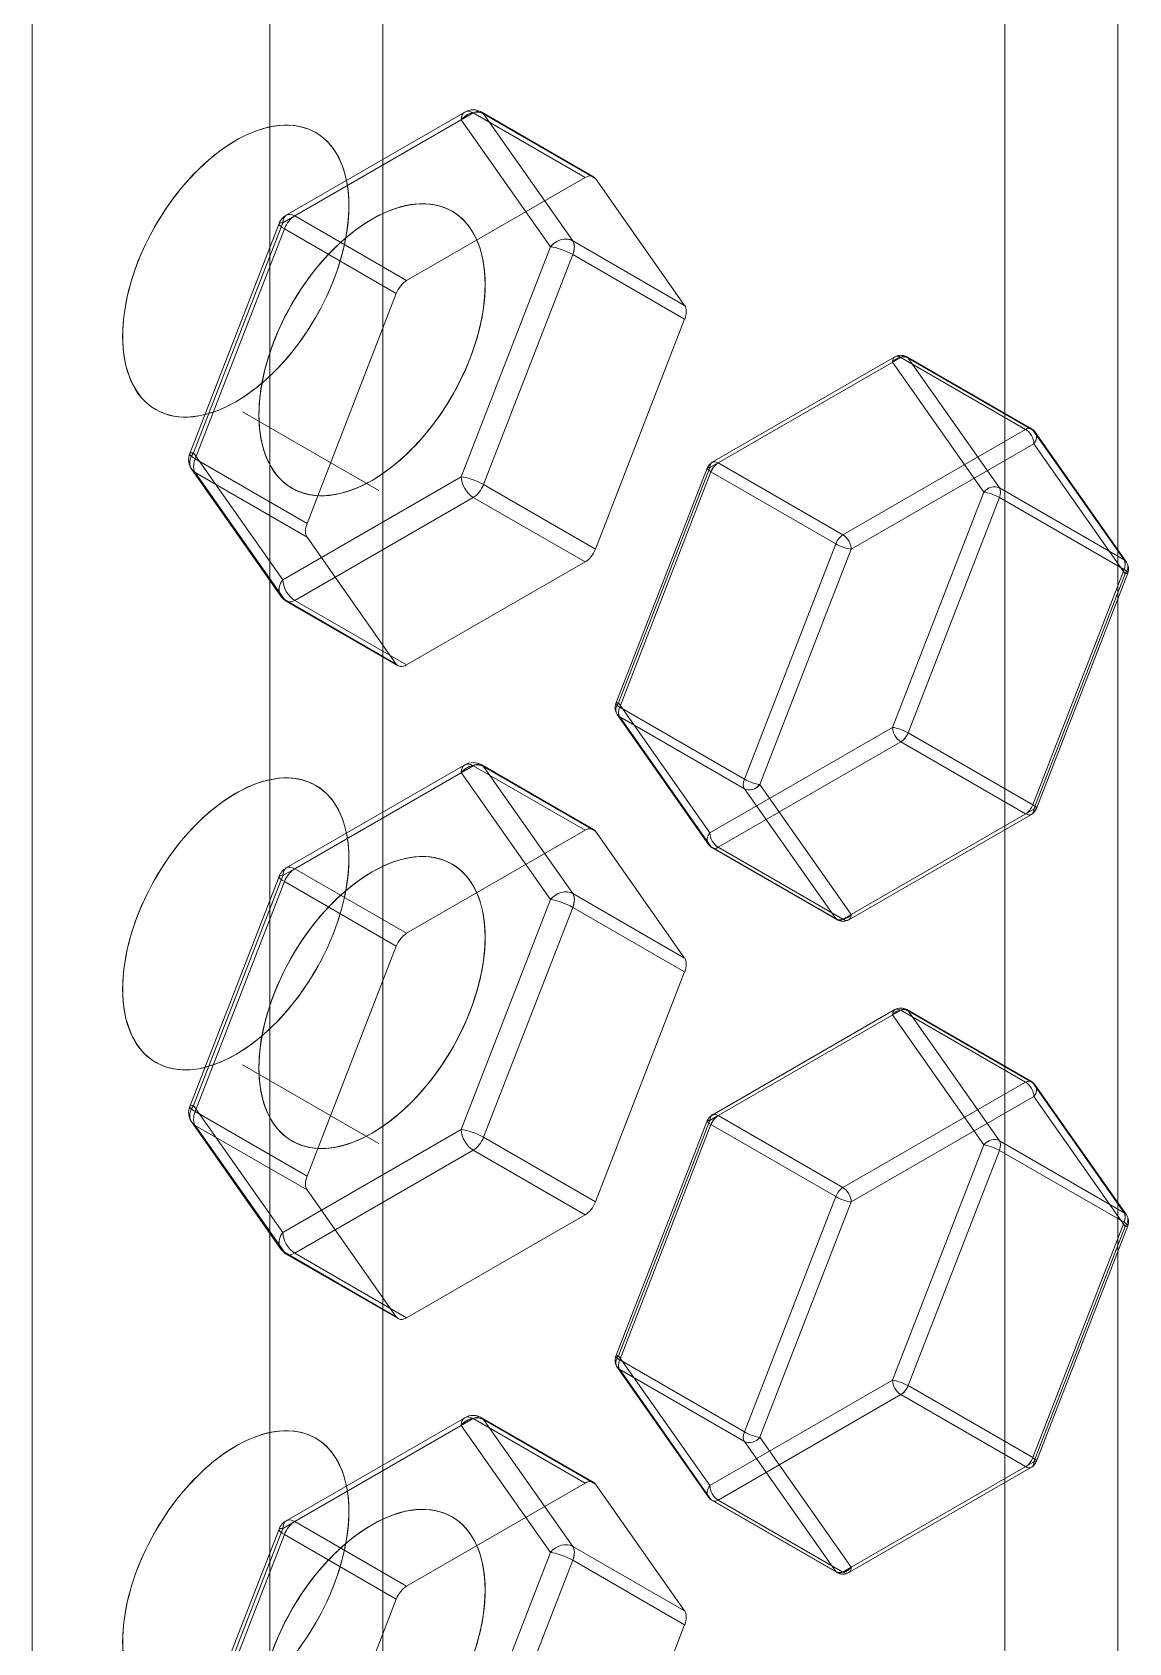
# Model space of a CAD drawing. Header units: inches. Extents: x 21 to 223, y -28 to 151.
# Drawn here: x 63.322 to 66.021, y 114.791 to 118.756 of the extents above; entities that cross this region are included whole.
import ezdxf

# ---------------------------------------------------------------- set-up
doc = ezdxf.new("R2010")
doc.units = ezdxf.units.IN
doc.header["$MEASUREMENT"] = 0

# ---------------------------------------------------------------- blocks, each defined once
blk = doc.blocks.new('A$C5CD4431F')
at = {"color": 0, "linetype": 'Continuous', "lineweight": 0, "extrusion": (1.38778e-16, 0.816497, 0.57735)}
for p, q in [((0.4733, 32.033), (0.4733, 3.745)), ((0.4733, 3.745), (0.4733, 32.033)), ((3.1458, 30.49), (3.1458, -1.6555)), ((3.1458, -1.6555), (3.1458, 30.49)), ((2.8674, 30.3293), (2.8674, -1.8162)), ((2.8674, -1.8162), (2.8674, 30.3293)), ((1.0579, 17.9694), (1.0579, 10.2544)), ((1.0579, 17.9694), (1.0579, 10.2544)), ((1.3363, 10.0969), (1.3363, 17.8086)), ((1.3363, 10.0969), (1.3363, 17.8086)), ((1.0988, 17.0946), (1.5381, 17.3483)), ((1.1196, 17.0926), (1.5589, 17.3462)), ((1.1196, 17.0926), (1.5589, 17.3462)), ((1.5295, 17.3292), (1.7491, 17.0167)), ((1.7491, 17.0167), (1.5295, 17.3292)), ((1.5589, 17.3462), (1.8343, 17.1872)), ((1.5589, 17.3462), (1.8343, 17.1872)), ((1.8551, 17.1892), (1.5797, 17.3483)), ((1.8598, 17.1849), (1.5843, 17.3439)), ((1.5843, 17.3439), (1.804, 17.0314)), ((1.5843, 17.3439), (1.804, 17.0314)), ((1.8598, 17.1849), (1.5843, 17.3439)), ((1.395, 16.9335), (1.8343, 17.1872)), ((1.8343, 17.1872), (1.395, 16.9335)), ((1.8598, 17.1849), (2.0794, 16.8724)), ((2.0794, 16.8724), (1.8598, 17.1849)), ((1.0902, 17.0756), (1.1196, 17.0926)), ((1.1196, 17.0926), (1.0902, 17.0756)), ((1.395, 16.9335), (1.1196, 17.0926)), ((1.395, 16.9335), (1.1196, 17.0926)), ((0.8611, 16.5075), (1.0808, 17.0737)), ((0.8705, 16.5095), (1.0902, 17.0756)), ((1.0902, 17.0756), (0.8705, 16.5095)), ((0.8744, 16.4948), (1.0941, 17.0609)), ((0.8744, 16.4948), (1.0941, 17.0609)), ((1.0941, 17.0609), (1.3695, 16.9019)), ((1.0941, 17.0609), (1.3695, 16.9019)), ((1.7491, 17.0167), (1.5295, 16.4506)), ((1.5295, 16.4506), (1.7491, 17.0167)), ((1.804, 17.0314), (2.0794, 16.8724)), ((1.804, 17.0314), (2.0794, 16.8724)), ((1.804, 16.9975), (1.5843, 16.4313)), ((1.804, 16.9975), (1.5843, 16.4313)), ((2.0794, 16.8385), (1.804, 16.9975)), ((2.0794, 16.8385), (1.804, 16.9975)), ((1.1499, 16.3357), (1.3695, 16.9019)), ((1.3695, 16.9019), (1.1499, 16.3357)), ((2.0794, 16.8385), (1.8598, 16.2723)), ((1.8598, 16.2723), (2.0794, 16.8385)), ((2.5971, 16.7458), (2.1475, 16.4862)), ((2.6116, 16.7444), (2.162, 16.4848)), ((2.162, 16.4848), (2.6116, 16.7444)), ((2.9186, 16.5671), (2.6116, 16.7444)), ((2.6116, 16.7444), (2.9186, 16.5671)), ((2.9331, 16.5685), (2.6261, 16.7458)), ((2.6293, 16.7428), (2.9364, 16.5655)), ((2.8541, 16.423), (2.6293, 16.7428)), ((2.9364, 16.5655), (2.6293, 16.7428)), ((2.6293, 16.7428), (2.8541, 16.423)), ((2.8159, 16.4127), (2.5911, 16.7326)), ((2.8159, 16.4127), (2.5911, 16.7326)), ((0.991, 16.61), (1.3264, 16.4163)), ((1.3264, 16.4163), (0.991, 16.61)), ((2.469, 16.3075), (2.9186, 16.5671)), ((2.9186, 16.5671), (2.469, 16.3075)), ((2.9364, 16.5655), (3.1612, 16.2457)), ((3.1612, 16.2457), (2.9364, 16.5655)), ((3.1671, 16.2403), (2.9423, 16.5601)), ((1.0902, 16.197), (0.8705, 16.5095)), ((0.8705, 16.5095), (1.0902, 16.197)), ((2.4895, 16.2721), (2.9391, 16.5316)), ((2.9391, 16.5316), (2.4895, 16.2721)), ((2.9391, 16.5316), (3.1639, 16.2118)), ((3.1639, 16.2118), (2.9391, 16.5316)), ((1.0855, 16.1561), (0.8659, 16.4686)), ((1.1499, 16.3357), (0.8744, 16.4948)), ((1.1499, 16.3357), (0.8744, 16.4948)), ((0.8744, 16.4608), (1.1499, 16.3018)), ((1.0941, 16.1483), (0.8744, 16.4608)), ((0.8744, 16.4608), (1.1499, 16.3018)), ((1.0941, 16.1483), (0.8744, 16.4608)), ((2.135, 16.4716), (1.9102, 15.8922)), ((2.1415, 16.473), (1.9167, 15.8935)), ((2.1415, 16.473), (1.9167, 15.8935)), ((2.1442, 16.4627), (1.9194, 15.8833)), ((1.9194, 15.8833), (2.1442, 16.4627)), ((2.162, 16.4848), (2.1415, 16.473)), ((2.162, 16.4848), (2.1415, 16.473)), ((2.4513, 16.2855), (2.1442, 16.4627)), ((2.1442, 16.4627), (2.4513, 16.2855)), ((2.162, 16.4848), (2.469, 16.3075)), ((2.469, 16.3075), (2.162, 16.4848)), ((1.5295, 16.4506), (1.0902, 16.197)), ((1.0902, 16.197), (1.5295, 16.4506)), ((1.5843, 16.4313), (1.8598, 16.2723)), ((1.5843, 16.4313), (1.8598, 16.2723)), ((3.1612, 16.2457), (2.8541, 16.423)), ((2.8541, 16.423), (3.1612, 16.2457)), ((1.5589, 16.3997), (1.1196, 16.146)), ((1.5589, 16.3997), (1.1196, 16.146)), ((1.8343, 16.2407), (1.5589, 16.3997)), ((1.8343, 16.2407), (1.5589, 16.3997)), ((2.5911, 15.8333), (2.8159, 16.4127)), ((2.5911, 15.8333), (2.8159, 16.4127)), ((2.6293, 15.8199), (2.8541, 16.3993)), ((2.8541, 16.3993), (2.6293, 15.8199)), ((2.8541, 16.3993), (3.1612, 16.222)), ((3.1612, 16.222), (2.8541, 16.3993)), ((1.3695, 15.9893), (1.1499, 16.3018)), ((1.1499, 16.3018), (1.3695, 15.9893)), ((2.2265, 15.706), (2.4513, 16.2855)), ((2.4513, 16.2855), (2.2265, 15.706)), ((2.2647, 15.6926), (2.4895, 16.2721)), ((2.4895, 16.2721), (2.2647, 15.6926)), ((1.8343, 16.2407), (1.395, 15.987)), ((1.395, 15.987), (1.8343, 16.2407)), ((3.1612, 16.222), (2.9364, 15.6426)), ((2.9364, 15.6426), (3.1612, 16.222)), ((3.1639, 16.2118), (2.9391, 15.6324)), ((2.9391, 15.6324), (3.1639, 16.2118)), ((2.9456, 15.6337), (3.1704, 16.2132)), ((1.3695, 15.9893), (1.0941, 16.1483)), ((1.3695, 15.9893), (1.0941, 16.1483)), ((1.3742, 15.985), (1.0988, 16.144)), ((1.1196, 16.146), (1.395, 15.987)), ((1.1196, 16.146), (1.395, 15.987)), ((1.9135, 15.8651), (2.1383, 15.5452)), ((1.9167, 15.8935), (2.1415, 15.5737)), ((1.9167, 15.8935), (2.1415, 15.5737)), ((1.9194, 15.8833), (2.2265, 15.706)), ((2.2265, 15.706), (1.9194, 15.8833)), ((1.9194, 15.8597), (2.1442, 15.5398)), ((2.2265, 15.6824), (1.9194, 15.8597)), ((1.9194, 15.8597), (2.2265, 15.6824)), ((2.1442, 15.5398), (1.9194, 15.8597)), ((2.1415, 15.5737), (2.5911, 15.8333)), ((2.1415, 15.5737), (2.5911, 15.8333)), ((2.162, 15.5383), (2.6116, 15.7978)), ((2.6116, 15.7978), (2.162, 15.5383)), ((2.6116, 15.7978), (2.9186, 15.6206)), ((2.9186, 15.6206), (2.6116, 15.7978)), ((2.9364, 15.6426), (2.6293, 15.8199)), ((2.6293, 15.8199), (2.9364, 15.6426)), ((1.0988, 15.4873), (1.5381, 15.741)), ((1.1196, 15.4853), (1.5589, 15.7389)), ((1.1196, 15.4853), (1.5589, 15.7389)), ((1.5295, 15.722), (1.7491, 15.4095)), ((1.7491, 15.4095), (1.5295, 15.722)), ((1.5589, 15.7389), (1.8343, 15.5799)), ((1.5589, 15.7389), (1.8343, 15.5799)), ((1.8551, 15.582), (1.5797, 15.741)), ((1.8598, 15.5776), (1.5843, 15.7367)), ((1.8598, 15.5776), (1.5843, 15.7367)), ((1.5843, 15.7367), (1.804, 15.4242)), ((1.5843, 15.7367), (1.804, 15.4242)), ((2.4513, 15.3626), (2.2265, 15.6824)), ((2.2265, 15.6824), (2.4513, 15.3626)), ((2.4895, 15.3728), (2.2647, 15.6926)), ((2.2647, 15.6926), (2.4895, 15.3728)), ((2.9391, 15.6324), (2.4895, 15.3728)), ((2.4895, 15.3728), (2.9391, 15.6324)), ((2.4835, 15.3596), (2.9331, 15.6191)), ((1.395, 15.3263), (1.8343, 15.5799)), ((1.8343, 15.5799), (1.395, 15.3263)), ((1.8598, 15.5776), (2.0794, 15.2651)), ((2.0794, 15.2651), (1.8598, 15.5776)), ((2.1442, 15.5398), (2.4513, 15.3626)), ((2.4513, 15.3626), (2.1442, 15.5398)), ((2.4545, 15.3596), (2.1475, 15.5368)), ((2.469, 15.361), (2.162, 15.5383)), ((2.162, 15.5383), (2.469, 15.361)), ((0.8611, 14.9002), (1.0808, 15.4664)), ((0.8705, 14.9022), (1.0902, 15.4683)), ((1.0902, 15.4683), (0.8705, 14.9022)), ((1.0902, 15.4683), (1.1196, 15.4853)), ((1.1196, 15.4853), (1.0902, 15.4683)), ((1.395, 15.3263), (1.1196, 15.4853)), ((1.395, 15.3263), (1.1196, 15.4853)), ((0.8744, 14.8875), (1.0941, 15.4536)), ((0.8744, 14.8875), (1.0941, 15.4536)), ((1.0941, 15.4536), (1.3695, 15.2946)), ((1.0941, 15.4536), (1.3695, 15.2946)), ((1.7491, 15.4095), (1.5295, 14.8433)), ((1.5295, 14.8433), (1.7491, 15.4095)), ((1.804, 15.3902), (1.5843, 14.8241)), ((1.804, 15.3902), (1.5843, 14.8241)), ((1.804, 15.4242), (2.0794, 15.2651)), ((1.804, 15.4242), (2.0794, 15.2651)), ((2.0794, 15.2312), (1.804, 15.3902)), ((2.0794, 15.2312), (1.804, 15.3902)), ((2.4895, 15.3728), (2.469, 15.361)), ((2.469, 15.361), (2.4895, 15.3728)), ((1.1499, 14.7285), (1.3695, 15.2946)), ((1.3695, 15.2946), (1.1499, 14.7285)), ((2.0794, 15.2312), (1.8598, 14.665)), ((1.8598, 14.665), (2.0794, 15.2312)), ((2.5971, 15.1385), (2.1475, 14.8789)), ((2.6116, 15.1371), (2.162, 14.8775)), ((2.162, 14.8775), (2.6116, 15.1371)), ((2.8159, 14.8054), (2.5911, 15.1253)), ((2.8159, 14.8054), (2.5911, 15.1253)), ((2.9186, 14.9598), (2.6116, 15.1371)), ((2.6116, 15.1371), (2.9186, 14.9598)), ((2.9331, 14.9613), (2.6261, 15.1385)), ((2.6293, 15.1355), (2.9364, 14.9582)), ((2.8541, 14.8157), (2.6293, 15.1355)), ((2.9364, 14.9582), (2.6293, 15.1355)), ((2.6293, 15.1355), (2.8541, 14.8157)), ((0.991, 15.0027), (1.3264, 14.8091)), ((1.3264, 14.8091), (0.991, 15.0027)), ((2.469, 14.7002), (2.9186, 14.9598)), ((2.9186, 14.9598), (2.469, 14.7002)), ((2.9364, 14.9582), (3.1612, 14.6384)), ((3.1612, 14.6384), (2.9364, 14.9582)), ((3.1671, 14.633), (2.9423, 14.9528)), ((2.4895, 14.6648), (2.9391, 14.9244)), ((2.9391, 14.9244), (2.4895, 14.6648)), ((2.9391, 14.9244), (3.1639, 14.6045)), ((3.1639, 14.6045), (2.9391, 14.9244)), ((1.0902, 14.5897), (0.8705, 14.9022)), ((0.8705, 14.9022), (1.0902, 14.5897)), ((1.1499, 14.7285), (0.8744, 14.8875)), ((1.1499, 14.7285), (0.8744, 14.8875)), ((2.162, 14.8775), (2.1415, 14.8657)), ((2.162, 14.8775), (2.1415, 14.8657)), ((2.162, 14.8775), (2.469, 14.7002)), ((2.469, 14.7002), (2.162, 14.8775)), ((1.0855, 14.5488), (0.8659, 14.8613)), ((0.8744, 14.8535), (1.1499, 14.6945)), ((0.8744, 14.8535), (1.1499, 14.6945)), ((1.0941, 14.541), (0.8744, 14.8535)), ((1.0941, 14.541), (0.8744, 14.8535)), ((1.5295, 14.8433), (1.0902, 14.5897)), ((1.0902, 14.5897), (1.5295, 14.8433)), ((2.135, 14.8643), (1.9102, 14.2849)), ((2.1415, 14.8657), (1.9167, 14.2863)), ((2.1415, 14.8657), (1.9167, 14.2863)), ((2.1442, 14.8554), (1.9194, 14.276)), ((1.9194, 14.276), (2.1442, 14.8554)), ((2.4513, 14.6782), (2.1442, 14.8554)), ((2.1442, 14.8554), (2.4513, 14.6782)), ((1.5589, 14.7924), (1.1196, 14.5388)), ((1.5589, 14.7924), (1.1196, 14.5388)), ((1.8343, 14.6334), (1.5589, 14.7924)), ((1.8343, 14.6334), (1.5589, 14.7924)), ((1.5843, 14.8241), (1.8598, 14.665)), ((1.5843, 14.8241), (1.8598, 14.665)), ((2.5911, 14.226), (2.8159, 14.8054)), ((2.5911, 14.226), (2.8159, 14.8054)), ((2.6293, 14.2126), (2.8541, 14.792)), ((2.8541, 14.792), (2.6293, 14.2126)), ((3.1612, 14.6384), (2.8541, 14.8157)), ((2.8541, 14.8157), (3.1612, 14.6384)), ((2.8541, 14.792), (3.1612, 14.6148)), ((3.1612, 14.6148), (2.8541, 14.792)), ((1.3695, 14.382), (1.1499, 14.6945)), ((1.1499, 14.6945), (1.3695, 14.382)), ((2.2265, 14.0988), (2.4513, 14.6782)), ((2.4513, 14.6782), (2.2265, 14.0988)), ((1.8343, 14.6334), (1.395, 14.3797)), ((1.395, 14.3797), (1.8343, 14.6334)), ((2.2647, 14.0854), (2.4895, 14.6648)), ((2.4895, 14.6648), (2.2647, 14.0854)), ((3.1612, 14.6148), (2.9364, 14.0354)), ((2.9364, 14.0354), (3.1612, 14.6148)), ((3.1639, 14.6045), (2.9391, 14.0251)), ((2.9391, 14.0251), (3.1639, 14.6045)), ((2.9456, 14.0265), (3.1704, 14.6059)), ((1.3695, 14.382), (1.0941, 14.541)), ((1.3695, 14.382), (1.0941, 14.541)), ((1.3742, 14.3777), (1.0988, 14.5367)), ((1.1196, 14.5388), (1.395, 14.3797)), ((1.1196, 14.5388), (1.395, 14.3797)), ((1.9167, 14.2863), (2.1415, 13.9664)), ((1.9167, 14.2863), (2.1415, 13.9664)), ((1.9194, 14.276), (2.2265, 14.0988)), ((2.2265, 14.0988), (1.9194, 14.276)), ((1.9135, 14.2578), (2.1383, 13.938)), ((1.9194, 14.2524), (2.1442, 13.9326)), ((2.2265, 14.0751), (1.9194, 14.2524)), ((1.9194, 14.2524), (2.2265, 14.0751)), ((2.1442, 13.9326), (1.9194, 14.2524)), ((2.1415, 13.9664), (2.5911, 14.226)), ((2.1415, 13.9664), (2.5911, 14.226)), ((2.9364, 14.0354), (2.6293, 14.2126)), ((2.6293, 14.2126), (2.9364, 14.0354)), ((2.162, 13.931), (2.6116, 14.1906)), ((2.6116, 14.1906), (2.162, 13.931)), ((2.6116, 14.1906), (2.9186, 14.0133)), ((2.9186, 14.0133), (2.6116, 14.1906)), ((1.0988, 13.8801), (1.5381, 14.1337)), ((1.1196, 13.878), (1.5589, 14.1316)), ((1.1196, 13.878), (1.5589, 14.1316)), ((1.5589, 14.1316), (1.8343, 13.9726)), ((1.5589, 14.1316), (1.8343, 13.9726)), ((1.8551, 13.9747), (1.5797, 14.1337)), ((1.8598, 13.9703), (1.5843, 14.1294)), ((1.8598, 13.9703), (1.5843, 14.1294)), ((1.5843, 14.1294), (1.804, 13.8169)), ((1.5843, 14.1294), (1.804, 13.8169)), ((1.5295, 14.1147), (1.7491, 13.8022)), ((1.7491, 13.8022), (1.5295, 14.1147)), ((2.4895, 13.7655), (2.2647, 14.0854)), ((2.2647, 14.0854), (2.4895, 13.7655)), ((2.4513, 13.7553), (2.2265, 14.0751)), ((2.2265, 14.0751), (2.4513, 13.7553)), ((2.4835, 13.7523), (2.9331, 14.0119)), ((2.9391, 14.0251), (2.4895, 13.7655)), ((2.4895, 13.7655), (2.9391, 14.0251)), ((1.395, 13.719), (1.8343, 13.9726)), ((1.8343, 13.9726), (1.395, 13.719)), ((1.8598, 13.9703), (2.0794, 13.6579)), ((2.0794, 13.6579), (1.8598, 13.9703)), ((2.1442, 13.9326), (2.4513, 13.7553)), ((2.4513, 13.7553), (2.1442, 13.9326)), ((2.4545, 13.7523), (2.1475, 13.9295)), ((2.469, 13.7537), (2.162, 13.931)), ((2.162, 13.931), (2.469, 13.7537)), ((0.8611, 13.293), (1.0808, 13.8591)), ((0.8705, 13.2949), (1.0902, 13.861)), ((1.0902, 13.861), (0.8705, 13.2949)), ((0.8744, 13.2802), (1.0941, 13.8463)), ((0.8744, 13.2802), (1.0941, 13.8463)), ((1.0902, 13.861), (1.1196, 13.878)), ((1.1196, 13.878), (1.0902, 13.861)), ((1.0941, 13.8463), (1.3695, 13.6873)), ((1.0941, 13.8463), (1.3695, 13.6873)), ((1.395, 13.719), (1.1196, 13.878)), ((1.395, 13.719), (1.1196, 13.878)), ((1.7491, 13.8022), (1.5295, 13.236)), ((1.5295, 13.236), (1.7491, 13.8022)), ((1.804, 13.8169), (2.0794, 13.6579)), ((1.804, 13.8169), (2.0794, 13.6579)), ((1.804, 13.7829), (1.5843, 13.2168)), ((1.804, 13.7829), (1.5843, 13.2168)), ((2.0794, 13.6239), (1.804, 13.7829)), ((2.0794, 13.6239), (1.804, 13.7829)), ((2.4895, 13.7655), (2.469, 13.7537)), ((2.469, 13.7537), (2.4895, 13.7655)), ((1.1499, 13.1212), (1.3695, 13.6873)), ((1.3695, 13.6873), (1.1499, 13.1212)), ((2.0794, 13.6239), (1.8598, 13.0578)), ((1.8598, 13.0578), (2.0794, 13.6239))]:
    blk.add_line(p, q, dxfattribs=at)
at = {"color": 0, "linetype": 'Continuous', "lineweight": 0}
for centre, radius, start, end in [((1.5589, 17.3123), 0.0416, 60, 120), ((1.1196, 17.0586), 0.0416, 120, 158.794), ((2.6116, 16.7207), 0.0289, 60, 120), ((2.9186, 16.5435), 0.0289, 35.1039, 60), ((0.8999, 16.4925), 0.0416, 158.794, 215.1039), ((2.162, 16.4611), 0.0289, 120, 158.794), ((3.1434, 16.2236), 0.0289, 338.794, 35.1039), ((1.1196, 16.18), 0.0416, 215.1039, 240), ((1.9371, 15.8817), 0.0289, 158.794, 215.1039), ((1.5589, 15.705), 0.0416, 60, 120), ((2.9186, 15.6442), 0.0289, 300, 338.794), ((2.162, 15.5619), 0.0289, 215.1039, 240), ((1.1196, 15.4513), 0.0416, 120, 158.794), ((2.469, 15.3846), 0.0289, 240, 300), ((2.6116, 15.1135), 0.0289, 60, 120), ((2.9186, 14.9362), 0.0289, 35.1039, 60), ((0.8999, 14.8852), 0.0416, 158.794, 215.1039), ((2.162, 14.8539), 0.0289, 120, 158.794), ((3.1434, 14.6164), 0.0289, 338.794, 35.1039), ((1.1196, 14.5727), 0.0416, 215.1039, 240), ((1.9371, 14.2744), 0.0289, 158.794, 215.1039), ((1.5589, 14.0977), 0.0416, 60, 120), ((2.9186, 14.0369), 0.0289, 300, 338.794), ((2.162, 13.9546), 0.0289, 215.1039, 240), ((1.1196, 13.8441), 0.0416, 120, 158.794), ((2.469, 13.7773), 0.0289, 240, 300)]:
    blk.add_arc(centre, radius, start, end, dxfattribs=at)
for centre, major_axis in [((0.9744, 16.9568), (0.1969, 0.341)), ((0.9744, 16.9568), (-0.1969, -0.341)), ((1.3098, 16.7631), (0.1969, 0.341)), ((0.9744, 15.3495), (0.1969, 0.341)), ((0.9744, 15.3495), (-0.1969, -0.341)), ((1.3098, 15.1558), (0.1969, 0.341)), ((0.9744, 13.7422), (0.1969, 0.341)), ((0.9744, 13.7422), (-0.1969, -0.341)), ((1.3098, 13.5485), (0.1969, 0.341))]:
    blk.add_ellipse(centre, major_axis=major_axis, ratio=0.57735, dxfattribs=at)
for centre, major_axis, ratio, start_param, end_param in [((0.9744, 16.9568), (-0.1969, -0.341), 0.57735, 0.813713, 4.430022), ((1.5589, 17.3123), (0.0208, -0.036), 0.57735, 2.356194, 3.926991), ((1.5589, 17.3123), (-0.0208, 0.036), 0.57735, 5.497787, 7.068583), ((1.5589, 17.3123), (0.034, 0.0239), 0.788675, 0.350879, 1.921676), ((1.5589, 17.3123), (-0.034, -0.0239), 0.788675, 3.492472, 5.063268), ((1.5589, 17.3123), (-0.0208, -0.036), 0.57735, 2.879793, 3.926991), ((1.5589, 17.3123), (0.0208, 0.036), 0.57735, 6.021386, 7.068583), ((1.3098, 16.7631), (0.1969, 0.341), 0.57735, 3.926991, 7.068583), ((1.3098, 16.7631), (-0.1969, -0.341), 0.57735, 0.813713, 3.926991), ((1.8343, 17.1532), (0.0208, 0.036), 0.57735, 6.021386, 7.068583), ((1.8343, 17.1532), (0.0208, 0.036), 0.57735, 6.021386, 7.068583), ((0.9744, 16.9568), (-0.1969, -0.341), 0.57735, 4.430022, 7.068583), ((1.1196, 17.0586), (0.0208, -0.036), 0.57735, 2.356194, 3.926991), ((1.1196, 17.0586), (0.0208, -0.036), 0.57735, 2.356194, 3.926991), ((1.1196, 17.0586), (-0.0208, -0.036), 0.57735, 3.926991, 4.974188), ((1.1196, 17.0586), (0.0208, 0.036), 0.57735, 0.785398, 1.832596), ((1.3098, 16.7631), (0.1969, 0.341), 0.57735, 0.785398, 3.926991), ((1.1196, 17.0586), (-0.0388, 0.015), 0.211325, 5.651271, 7.222067), ((1.1196, 17.0586), (0.0388, -0.015), 0.211325, 2.509678, 4.080475), ((1.3098, 16.7631), (0.1969, 0.341), 0.57735, 0.785398, 1.288429), ((1.7785, 16.9998), (-0.034, -0.0239), 0.788675, 3.492472, 5.063268), ((1.7785, 16.9998), (0.034, 0.0239), 0.788675, 0.350879, 1.921676), ((1.7785, 16.9998), (0.0388, -0.015), 0.211325, 0.938882, 2.509678), ((1.7785, 16.9998), (-0.0388, 0.015), 0.211325, 4.080475, 5.651271), ((1.7785, 16.9998), (0.0208, 0.036), 0.57735, 4.974188, 6.021386), ((1.7785, 16.9998), (0.0208, 0.036), 0.57735, 5.688957, 6.021386), ((1.7785, 16.9998), (-0.0208, -0.036), 0.57735, 1.832596, 2.547364), ((1.3098, 16.7631), (0.1969, 0.341), 0.57735, 1.288429, 3.926991), ((1.395, 16.8996), (0.0208, 0.036), 0.57735, 0.785398, 1.832596), ((1.395, 16.8996), (0.0208, 0.036), 0.57735, 0.785398, 1.832596), ((2.054, 16.8407), (-0.0208, -0.036), 0.57735, 1.832596, 2.879793), ((2.054, 16.8407), (-0.0208, -0.036), 0.57735, 1.832596, 2.879793), ((2.6116, 16.7207), (-0.0237, -0.0166), 0.788675, 3.492472, 5.063268), ((2.6116, 16.7207), (0.0237, 0.0166), 0.788675, 0.350879, 1.921676), ((2.6116, 16.7207), (-0.0145, 0.0251), 0.57735, 0, 0.785398), ((2.6116, 16.7207), (0.0145, -0.0251), 0.57735, 3.141593, 3.926991), ((2.6116, 16.7207), (-0.0145, 0.0251), 0.57735, 5.497787, 6.283185), ((2.6116, 16.7207), (0.0145, -0.0251), 0.57735, 2.356194, 3.141593), ((2.6116, 16.7207), (-0.0145, -0.0251), 0.57735, 3.141593, 3.926991), ((2.6116, 16.7207), (0.0145, 0.0251), 0.57735, 0.48719, 0.785398), ((2.6116, 16.7207), (0.0145, 0.0251), 0.57735, 0, 0.48719), ((2.6116, 16.7207), (0.0145, 0.0251), 0.57735, 6.021386, 6.283185), ((2.6116, 16.7207), (-0.0145, -0.0251), 0.57735, 2.879793, 3.141593), ((2.9186, 16.5435), (0.0145, 0.0251), 0.57735, 0, 0.785398), ((2.9186, 16.5435), (0.0145, 0.0251), 0.57735, 0, 0.785398), ((2.9186, 16.5435), (-0.0145, 0.0251), 0.57735, 3.926991, 5.497787), ((2.9186, 16.5435), (0.0145, -0.0251), 0.57735, 0.785398, 2.356194), ((2.9186, 16.5435), (0.0145, 0.0251), 0.57735, 6.021386, 6.283185), ((2.9186, 16.5435), (0.0145, 0.0251), 0.57735, 6.021386, 6.283185), ((2.9186, 16.5435), (-0.0237, -0.0166), 0.788675, 3.141593, 3.492472), ((2.9186, 16.5435), (0.0237, 0.0166), 0.788675, 0, 0.350879), ((2.9186, 16.5435), (-0.0237, -0.0166), 0.788675, 1.921676, 3.141593), ((2.9186, 16.5435), (0.0237, 0.0166), 0.788675, 5.063268, 6.283185), ((0.8999, 16.4925), (0.0388, -0.015), 0.211325, 2.509678, 4.080475), ((0.8999, 16.4925), (-0.0388, 0.015), 0.211325, 5.651271, 7.222067), ((0.8999, 16.4925), (-0.034, -0.0239), 0.788675, 5.063268, 6.634065), ((0.8999, 16.4925), (0.034, 0.0239), 0.788675, 1.921676, 3.492472), ((0.8999, 16.4925), (-0.0208, -0.036), 0.57735, 4.974188, 6.021386), ((0.8999, 16.4925), (0.0208, 0.036), 0.57735, 1.832596, 2.879793), ((2.162, 16.4611), (0.027, -0.0105), 0.211325, 3.141593, 4.080475), ((2.162, 16.4611), (-0.027, 0.0105), 0.211325, 0, 0.938882), ((2.162, 16.4611), (0.027, -0.0105), 0.211325, 2.509678, 3.141593), ((2.162, 16.4611), (-0.027, 0.0105), 0.211325, 5.651271, 6.283185), ((2.162, 16.4611), (-0.0145, 0.0251), 0.57735, 0, 0.785398), ((2.162, 16.4611), (0.0145, -0.0251), 0.57735, 3.141593, 3.926991), ((2.162, 16.4611), (-0.0145, -0.0251), 0.57735, 3.926991, 4.974188), ((2.162, 16.4611), (0.0145, 0.0251), 0.57735, 1.426083, 1.832596), ((2.162, 16.4611), (-0.0145, 0.0251), 0.57735, 5.497787, 6.283185), ((2.162, 16.4611), (0.0145, -0.0251), 0.57735, 2.356194, 3.141593), ((2.162, 16.4611), (0.0145, 0.0251), 0.57735, 0.785398, 1.426083), ((1.5589, 16.4336), (0.0208, -0.036), 0.57735, 3.926991, 5.497787), ((1.5589, 16.4336), (-0.0388, 0.015), 0.211325, 4.080475, 5.651271), ((1.5589, 16.4336), (0.0388, -0.015), 0.211325, 0.938882, 2.509678), ((1.5589, 16.4336), (-0.0208, 0.036), 0.57735, 0.785398, 2.356194), ((1.5589, 16.4336), (0.0208, 0.036), 0.57735, 3.926991, 4.974188), ((1.5589, 16.4336), (-0.0208, -0.036), 0.57735, 0.785398, 1.832596), ((2.8364, 16.4009), (-0.0237, -0.0166), 0.788675, 3.492472, 5.063268), ((2.8364, 16.4009), (0.0237, 0.0166), 0.788675, 0.350879, 1.921676), ((2.8364, 16.4009), (-0.0145, -0.0251), 0.57735, 1.832596, 2.879793), ((2.8364, 16.4009), (0.0145, 0.0251), 0.57735, 4.974188, 6.021386), ((2.8364, 16.4009), (-0.027, 0.0105), 0.211325, 4.080475, 5.651271), ((2.8364, 16.4009), (0.027, -0.0105), 0.211325, 0.938882, 2.509678), ((1.1753, 16.3335), (0.0208, 0.036), 0.57735, 1.832596, 2.879793), ((1.1753, 16.3335), (0.0208, 0.036), 0.57735, 1.832596, 2.879793), ((2.469, 16.2839), (0.0145, 0.0251), 0.57735, 0.785398, 1.832596), ((2.469, 16.2839), (-0.0145, -0.0251), 0.57735, 3.926991, 4.974188), ((2.469, 16.2839), (0.0145, -0.0251), 0.57735, 0.785398, 2.356194), ((2.469, 16.2839), (-0.0145, 0.0251), 0.57735, 3.926991, 5.497787), ((1.8343, 16.2746), (-0.0208, -0.036), 0.57735, 0.785398, 1.832596), ((1.8343, 16.2746), (-0.0208, -0.036), 0.57735, 0.785398, 1.832596), ((2.469, 16.2839), (-0.027, 0.0105), 0.211325, 0.938882, 2.509678), ((2.469, 16.2839), (0.027, -0.0105), 0.211325, 4.080475, 5.651271), ((3.1434, 16.2236), (0.0237, 0.0166), 0.788675, 0, 0.350879), ((3.1434, 16.2236), (-0.0145, -0.0251), 0.57735, 1.832596, 2.879793), ((3.1434, 16.2236), (-0.0237, -0.0166), 0.788675, 3.141593, 3.492472), ((3.1434, 16.2236), (0.0145, 0.0251), 0.57735, 5.197908, 6.021386), ((3.1434, 16.2236), (0.0145, 0.0251), 0.57735, 4.974188, 5.197908), ((3.1434, 16.2236), (0.027, -0.0105), 0.211325, 0, 0.938882), ((3.1434, 16.2236), (-0.027, 0.0105), 0.211325, 3.141593, 4.080475), ((3.1434, 16.2236), (0.0237, 0.0166), 0.788675, 5.063268, 6.283185), ((3.1434, 16.2236), (-0.0237, -0.0166), 0.788675, 1.921676, 3.141593), ((1.1196, 16.18), (-0.034, -0.0239), 0.788675, 5.063268, 6.634065), ((1.1196, 16.18), (0.034, 0.0239), 0.788675, 1.921676, 3.492472), ((1.1196, 16.18), (0.0208, -0.036), 0.57735, 3.926991, 5.497787), ((1.1196, 16.18), (-0.0208, 0.036), 0.57735, 0.785398, 2.356194), ((3.1434, 16.2236), (0.027, -0.0105), 0.211325, 5.651271, 6.283185), ((3.1434, 16.2236), (-0.027, 0.0105), 0.211325, 2.509678, 3.141593), ((1.1196, 16.18), (0.0208, 0.036), 0.57735, 2.879793, 3.926991), ((1.1196, 16.18), (-0.0208, -0.036), 0.57735, 6.021386, 7.068583), ((1.395, 16.021), (-0.0208, -0.036), 0.57735, 6.021386, 7.068583), ((1.395, 16.021), (-0.0208, -0.036), 0.57735, 6.021386, 7.068583), ((1.9371, 15.8817), (-0.0237, -0.0166), 0.788675, 5.063268, 6.283185), ((1.9371, 15.8817), (0.0237, 0.0166), 0.788675, 1.921676, 3.141593), ((1.9371, 15.8817), (-0.027, 0.0105), 0.211325, 0, 0.938882), ((1.9371, 15.8817), (0.027, -0.0105), 0.211325, 3.141593, 4.080475), ((1.9371, 15.8817), (-0.027, 0.0105), 0.211325, 5.651271, 6.283185), ((1.9371, 15.8817), (0.027, -0.0105), 0.211325, 2.509678, 3.141593), ((1.9371, 15.8817), (-0.0237, -0.0166), 0.788675, 0, 0.350879), ((1.9371, 15.8817), (0.0237, 0.0166), 0.788675, 3.141593, 3.492472), ((1.9371, 15.8817), (-0.0145, -0.0251), 0.57735, 4.974188, 6.021386), ((1.9371, 15.8817), (0.0145, 0.0251), 0.57735, 1.832596, 2.423036), ((1.9371, 15.8817), (-0.0145, -0.0251), 0.57735, 5.564629, 6.021386), ((2.6116, 15.8215), (-0.0145, 0.0251), 0.57735, 0.785398, 2.356194), ((2.6116, 15.8215), (0.027, -0.0105), 0.211325, 0.938882, 2.509678), ((2.6116, 15.8215), (0.0145, -0.0251), 0.57735, 3.926991, 5.497787), ((2.6116, 15.8215), (-0.027, 0.0105), 0.211325, 4.080475, 5.651271), ((2.6116, 15.8215), (0.0145, 0.0251), 0.57735, 3.926991, 4.974188), ((2.6116, 15.8215), (-0.0145, -0.0251), 0.57735, 0.785398, 1.534387), ((2.6116, 15.8215), (-0.0145, -0.0251), 0.57735, 1.534387, 1.832596), ((1.5589, 15.705), (0.0208, -0.036), 0.57735, 2.356194, 3.926991), ((1.5589, 15.705), (0.0208, -0.036), 0.57735, 2.356194, 3.926991), ((1.5589, 15.705), (-0.0208, -0.036), 0.57735, 2.879793, 3.926991), ((1.5589, 15.705), (0.0208, 0.036), 0.57735, 6.021386, 7.068583), ((0.9744, 15.3495), (-0.1969, -0.341), 0.57735, 0.813713, 4.430022), ((1.5589, 15.705), (-0.034, -0.0239), 0.788675, 3.492472, 5.063268), ((1.5589, 15.705), (0.034, 0.0239), 0.788675, 0.350879, 1.921676), ((2.2442, 15.7044), (0.0145, 0.0251), 0.57735, 1.832596, 2.879793), ((2.2442, 15.7044), (-0.0145, -0.0251), 0.57735, 4.974188, 6.021386), ((2.2442, 15.7044), (0.027, -0.0105), 0.211325, 4.080475, 5.651271), ((2.2442, 15.7044), (-0.027, 0.0105), 0.211325, 0.938882, 2.509678), ((2.2442, 15.7044), (-0.0237, -0.0166), 0.788675, 0.350879, 1.921676), ((2.2442, 15.7044), (0.0237, 0.0166), 0.788675, 3.492472, 5.063268), ((2.9186, 15.6442), (-0.0145, -0.0251), 0.57735, 0.785398, 1.832596), ((2.9186, 15.6442), (0.0145, 0.0251), 0.57735, 3.926991, 4.974188), ((2.9186, 15.6442), (-0.0145, 0.0251), 0.57735, 3.141593, 3.926991), ((2.9186, 15.6442), (-0.0145, 0.0251), 0.57735, 3.141593, 3.926991), ((2.9186, 15.6442), (-0.027, 0.0105), 0.211325, 3.141593, 4.080475), ((2.9186, 15.6442), (0.027, -0.0105), 0.211325, 0, 0.938882), ((2.9186, 15.6442), (-0.027, 0.0105), 0.211325, 2.509678, 3.141593), ((2.9186, 15.6442), (0.027, -0.0105), 0.211325, 5.651271, 6.283185), ((1.8343, 15.546), (0.0208, 0.036), 0.57735, 6.021386, 7.068583), ((1.8343, 15.546), (0.0208, 0.036), 0.57735, 6.021386, 7.068583), ((2.9186, 15.6442), (-0.0145, 0.0251), 0.57735, 2.356194, 3.141593), ((2.9186, 15.6442), (-0.0145, 0.0251), 0.57735, 2.356194, 3.141593), ((0.9744, 15.3495), (0.1969, 0.341), 0.57735, 1.288429, 3.926991), ((1.3098, 15.1558), (0.1969, 0.341), 0.57735, 3.926991, 7.068583), ((1.3098, 15.1558), (-0.1969, -0.341), 0.57735, 0.813713, 3.926991), ((2.162, 15.5619), (0.0237, 0.0166), 0.788675, 1.921676, 3.141593), ((2.162, 15.5619), (-0.0237, -0.0166), 0.788675, 5.063268, 6.283185), ((2.162, 15.5619), (0.0237, 0.0166), 0.788675, 3.141593, 3.492472), ((2.162, 15.5619), (-0.0237, -0.0166), 0.788675, 0, 0.350879), ((2.162, 15.5619), (0.0145, -0.0251), 0.57735, 3.926991, 5.497787), ((2.162, 15.5619), (-0.0145, 0.0251), 0.57735, 0.785398, 2.356194), ((2.162, 15.5619), (-0.0145, -0.0251), 0.57735, 6.021386, 6.283185), ((2.162, 15.5619), (0.0145, 0.0251), 0.57735, 2.879793, 3.141593), ((2.162, 15.5619), (0.0145, 0.0251), 0.57735, 3.141593, 3.926991), ((2.162, 15.5619), (-0.0145, -0.0251), 0.57735, 0, 0.378886), ((2.162, 15.5619), (-0.0145, -0.0251), 0.57735, 0.378886, 0.785398), ((1.3098, 15.1558), (0.1969, 0.341), 0.57735, 0.785398, 3.926991), ((1.1196, 15.4513), (0.0388, -0.015), 0.211325, 2.509678, 4.080475), ((1.1196, 15.4513), (-0.0388, 0.015), 0.211325, 5.651271, 7.222067), ((1.1196, 15.4513), (0.0208, -0.036), 0.57735, 2.356194, 3.926991), ((1.1196, 15.4513), (0.0208, -0.036), 0.57735, 2.356194, 3.926991), ((1.1196, 15.4513), (-0.0208, -0.036), 0.57735, 3.926991, 4.974188), ((1.1196, 15.4513), (0.0208, 0.036), 0.57735, 0.785398, 1.832596), ((1.3098, 15.1558), (0.1969, 0.341), 0.57735, 0.785398, 1.288429), ((1.7785, 15.3925), (-0.034, -0.0239), 0.788675, 3.492472, 5.063268), ((1.7785, 15.3925), (0.034, 0.0239), 0.788675, 0.350879, 1.921676), ((1.7785, 15.3925), (0.0388, -0.015), 0.211325, 0.938882, 2.509678), ((1.7785, 15.3925), (-0.0388, 0.015), 0.211325, 4.080475, 5.651271), ((1.7785, 15.3925), (0.0208, 0.036), 0.57735, 4.974188, 6.021386), ((1.7785, 15.3925), (0.0208, 0.036), 0.57735, 5.688957, 6.021386), ((1.7785, 15.3925), (-0.0208, -0.036), 0.57735, 1.832596, 2.547364), ((1.3098, 15.1558), (0.1969, 0.341), 0.57735, 1.288429, 3.926991), ((2.469, 15.3846), (0.0237, 0.0166), 0.788675, 3.492472, 5.063268), ((2.469, 15.3846), (-0.0237, -0.0166), 0.788675, 0.350879, 1.921676), ((2.469, 15.3846), (-0.0145, -0.0251), 0.57735, 6.021386, 6.283185), ((2.469, 15.3846), (-0.0145, -0.0251), 0.57735, 6.021386, 6.283185), ((2.469, 15.3846), (-0.0145, -0.0251), 0.57735, 0, 0.785398), ((2.469, 15.3846), (-0.0145, -0.0251), 0.57735, 0, 0.785398), ((2.469, 15.3846), (-0.0145, 0.0251), 0.57735, 2.356194, 3.141593), ((2.469, 15.3846), (-0.0145, 0.0251), 0.57735, 2.356194, 3.141593), ((2.469, 15.3846), (-0.0145, 0.0251), 0.57735, 3.141593, 3.926991), ((2.469, 15.3846), (-0.0145, 0.0251), 0.57735, 3.141593, 3.926991), ((1.395, 15.2923), (0.0208, 0.036), 0.57735, 0.785398, 1.832596), ((1.395, 15.2923), (0.0208, 0.036), 0.57735, 0.785398, 1.832596), ((2.054, 15.2335), (-0.0208, -0.036), 0.57735, 1.832596, 2.879793), ((2.054, 15.2335), (-0.0208, -0.036), 0.57735, 1.832596, 2.879793), ((2.6116, 15.1135), (-0.0237, -0.0166), 0.788675, 3.492472, 5.063268), ((2.6116, 15.1135), (0.0237, 0.0166), 0.788675, 0.350879, 1.921676), ((2.6116, 15.1135), (-0.0145, 0.0251), 0.57735, 0, 0.785398), ((2.6116, 15.1135), (0.0145, -0.0251), 0.57735, 3.141593, 3.926991), ((2.6116, 15.1135), (-0.0145, 0.0251), 0.57735, 5.497787, 6.283185), ((2.6116, 15.1135), (0.0145, -0.0251), 0.57735, 2.356194, 3.141593), ((2.6116, 15.1135), (-0.0145, -0.0251), 0.57735, 3.141593, 3.926991), ((2.6116, 15.1135), (0.0145, 0.0251), 0.57735, 0.48719, 0.785398), ((2.6116, 15.1135), (0.0145, 0.0251), 0.57735, 0, 0.48719), ((2.6116, 15.1135), (0.0145, 0.0251), 0.57735, 6.021386, 6.283185), ((2.6116, 15.1135), (-0.0145, -0.0251), 0.57735, 2.879793, 3.141593), ((2.9186, 14.9362), (0.0145, 0.0251), 0.57735, 0, 0.785398), ((2.9186, 14.9362), (0.0145, 0.0251), 0.57735, 0, 0.785398), ((2.9186, 14.9362), (-0.0145, 0.0251), 0.57735, 3.926991, 5.497787), ((2.9186, 14.9362), (0.0145, -0.0251), 0.57735, 0.785398, 2.356194), ((2.9186, 14.9362), (0.0145, 0.0251), 0.57735, 6.021386, 6.283185), ((2.9186, 14.9362), (0.0145, 0.0251), 0.57735, 6.021386, 6.283185), ((2.9186, 14.9362), (-0.0237, -0.0166), 0.788675, 3.141593, 3.492472), ((2.9186, 14.9362), (0.0237, 0.0166), 0.788675, 0, 0.350879), ((2.9186, 14.9362), (-0.0237, -0.0166), 0.788675, 1.921676, 3.141593), ((2.9186, 14.9362), (0.0237, 0.0166), 0.788675, 5.063268, 6.283185), ((0.8999, 14.8852), (-0.0388, 0.015), 0.211325, 5.651271, 7.222067), ((0.8999, 14.8852), (0.0388, -0.015), 0.211325, 2.509678, 4.080475), ((0.8999, 14.8852), (-0.034, -0.0239), 0.788675, 5.063268, 6.634065), ((0.8999, 14.8852), (0.034, 0.0239), 0.788675, 1.921676, 3.492472), ((0.8999, 14.8852), (-0.0208, -0.036), 0.57735, 4.974188, 6.021386), ((0.8999, 14.8852), (0.0208, 0.036), 0.57735, 1.832596, 2.879793), ((2.162, 14.8539), (-0.0145, 0.0251), 0.57735, 0, 0.785398), ((2.162, 14.8539), (0.0145, -0.0251), 0.57735, 3.141593, 3.926991), ((2.162, 14.8539), (-0.0145, -0.0251), 0.57735, 3.926991, 4.974188), ((2.162, 14.8539), (-0.0145, 0.0251), 0.57735, 5.497787, 6.283185), ((2.162, 14.8539), (0.0145, -0.0251), 0.57735, 2.356194, 3.141593), ((2.162, 14.8539), (0.0145, 0.0251), 0.57735, 0.785398, 1.426083), ((1.5589, 14.8263), (-0.0388, 0.015), 0.211325, 4.080475, 5.651271), ((1.5589, 14.8263), (0.0388, -0.015), 0.211325, 0.938882, 2.509678), ((1.5589, 14.8263), (-0.0208, 0.036), 0.57735, 0.785398, 2.356194), ((1.5589, 14.8263), (0.0208, -0.036), 0.57735, 3.926991, 5.497787), ((2.162, 14.8539), (0.027, -0.0105), 0.211325, 3.141593, 4.080475), ((2.162, 14.8539), (-0.027, 0.0105), 0.211325, 0, 0.938882), ((2.162, 14.8539), (0.027, -0.0105), 0.211325, 2.509678, 3.141593), ((2.162, 14.8539), (-0.027, 0.0105), 0.211325, 5.651271, 6.283185), ((2.162, 14.8539), (0.0145, 0.0251), 0.57735, 1.426083, 1.832596), ((1.5589, 14.8263), (0.0208, 0.036), 0.57735, 3.926991, 4.974188), ((1.5589, 14.8263), (-0.0208, -0.036), 0.57735, 0.785398, 1.832596), ((2.8364, 14.7936), (-0.0237, -0.0166), 0.788675, 3.492472, 5.063268), ((2.8364, 14.7936), (0.0237, 0.0166), 0.788675, 0.350879, 1.921676), ((2.8364, 14.7936), (-0.027, 0.0105), 0.211325, 4.080475, 5.651271), ((2.8364, 14.7936), (0.027, -0.0105), 0.211325, 0.938882, 2.509678), ((2.8364, 14.7936), (-0.0145, -0.0251), 0.57735, 1.832596, 2.879793), ((2.8364, 14.7936), (0.0145, 0.0251), 0.57735, 4.974188, 6.021386), ((1.1753, 14.7262), (0.0208, 0.036), 0.57735, 1.832596, 2.879793), ((1.1753, 14.7262), (0.0208, 0.036), 0.57735, 1.832596, 2.879793), ((2.469, 14.6766), (0.0145, 0.0251), 0.57735, 0.785398, 1.832596), ((2.469, 14.6766), (-0.0145, -0.0251), 0.57735, 3.926991, 4.974188), ((2.469, 14.6766), (-0.027, 0.0105), 0.211325, 0.938882, 2.509678), ((2.469, 14.6766), (0.027, -0.0105), 0.211325, 4.080475, 5.651271), ((2.469, 14.6766), (0.0145, -0.0251), 0.57735, 0.785398, 2.356194), ((2.469, 14.6766), (-0.0145, 0.0251), 0.57735, 3.926991, 5.497787), ((1.8343, 14.6673), (-0.0208, -0.036), 0.57735, 0.785398, 1.832596), ((1.8343, 14.6673), (-0.0208, -0.036), 0.57735, 0.785398, 1.832596), ((3.1434, 14.6164), (0.0237, 0.0166), 0.788675, 0, 0.350879), ((3.1434, 14.6164), (-0.0145, -0.0251), 0.57735, 1.832596, 2.879793), ((3.1434, 14.6164), (-0.0237, -0.0166), 0.788675, 3.141593, 3.492472), ((3.1434, 14.6164), (0.0145, 0.0251), 0.57735, 5.197908, 6.021386), ((3.1434, 14.6164), (0.0237, 0.0166), 0.788675, 5.063268, 6.283185), ((3.1434, 14.6164), (-0.0237, -0.0166), 0.788675, 1.921676, 3.141593), ((3.1434, 14.6164), (0.0145, 0.0251), 0.57735, 4.974188, 5.197908), ((3.1434, 14.6164), (0.027, -0.0105), 0.211325, 0, 0.938882), ((3.1434, 14.6164), (-0.027, 0.0105), 0.211325, 3.141593, 4.080475), ((3.1434, 14.6164), (0.027, -0.0105), 0.211325, 5.651271, 6.283185), ((3.1434, 14.6164), (-0.027, 0.0105), 0.211325, 2.509678, 3.141593), ((1.1196, 14.5727), (-0.034, -0.0239), 0.788675, 5.063268, 6.634065), ((1.1196, 14.5727), (0.034, 0.0239), 0.788675, 1.921676, 3.492472), ((1.1196, 14.5727), (-0.0208, 0.036), 0.57735, 0.785398, 2.356194), ((1.1196, 14.5727), (0.0208, -0.036), 0.57735, 3.926991, 5.497787), ((1.1196, 14.5727), (0.0208, 0.036), 0.57735, 2.879793, 3.926991), ((1.1196, 14.5727), (-0.0208, -0.036), 0.57735, 6.021386, 7.068583), ((1.395, 14.4137), (-0.0208, -0.036), 0.57735, 6.021386, 7.068583), ((1.395, 14.4137), (-0.0208, -0.036), 0.57735, 6.021386, 7.068583), ((1.9371, 14.2744), (-0.0237, -0.0166), 0.788675, 5.063268, 6.283185), ((1.9371, 14.2744), (0.0237, 0.0166), 0.788675, 1.921676, 3.141593), ((1.9371, 14.2744), (-0.027, 0.0105), 0.211325, 0, 0.938882), ((1.9371, 14.2744), (0.027, -0.0105), 0.211325, 3.141593, 4.080475), ((1.9371, 14.2744), (-0.027, 0.0105), 0.211325, 5.651271, 6.283185), ((1.9371, 14.2744), (0.027, -0.0105), 0.211325, 2.509678, 3.141593), ((1.9371, 14.2744), (-0.0145, -0.0251), 0.57735, 4.974188, 6.021386), ((1.9371, 14.2744), (0.0145, 0.0251), 0.57735, 1.832596, 2.423036), ((1.9371, 14.2744), (-0.0237, -0.0166), 0.788675, 0, 0.350879), ((1.9371, 14.2744), (0.0237, 0.0166), 0.788675, 3.141593, 3.492472), ((1.9371, 14.2744), (-0.0145, -0.0251), 0.57735, 5.564629, 6.021386), ((2.6116, 14.2142), (-0.0145, 0.0251), 0.57735, 0.785398, 2.356194), ((2.6116, 14.2142), (0.027, -0.0105), 0.211325, 0.938882, 2.509678), ((2.6116, 14.2142), (0.0145, -0.0251), 0.57735, 3.926991, 5.497787), ((2.6116, 14.2142), (-0.027, 0.0105), 0.211325, 4.080475, 5.651271), ((2.6116, 14.2142), (0.0145, 0.0251), 0.57735, 3.926991, 4.974188), ((2.6116, 14.2142), (-0.0145, -0.0251), 0.57735, 0.785398, 1.534387), ((2.6116, 14.2142), (-0.0145, -0.0251), 0.57735, 1.534387, 1.832596), ((0.9744, 13.7422), (-0.1969, -0.341), 0.57735, 0.813713, 4.430022), ((1.5589, 14.0977), (0.0208, -0.036), 0.57735, 2.356194, 3.926991), ((1.5589, 14.0977), (-0.0208, 0.036), 0.57735, 5.497787, 7.068583), ((1.5589, 14.0977), (-0.034, -0.0239), 0.788675, 3.492472, 5.063268), ((1.5589, 14.0977), (0.034, 0.0239), 0.788675, 0.350879, 1.921676), ((1.5589, 14.0977), (-0.0208, -0.036), 0.57735, 2.879793, 3.926991), ((1.5589, 14.0977), (0.0208, 0.036), 0.57735, 6.021386, 7.068583), ((2.2442, 14.0972), (0.0145, 0.0251), 0.57735, 1.832596, 2.879793), ((2.2442, 14.0972), (-0.0145, -0.0251), 0.57735, 4.974188, 6.021386), ((2.2442, 14.0972), (0.027, -0.0105), 0.211325, 4.080475, 5.651271), ((2.2442, 14.0972), (-0.027, 0.0105), 0.211325, 0.938882, 2.509678), ((2.2442, 14.0972), (-0.0237, -0.0166), 0.788675, 0.350879, 1.921676), ((2.2442, 14.0972), (0.0237, 0.0166), 0.788675, 3.492472, 5.063268), ((2.9186, 14.0369), (-0.0145, -0.0251), 0.57735, 0.785398, 1.832596), ((2.9186, 14.0369), (0.0145, 0.0251), 0.57735, 3.926991, 4.974188), ((2.9186, 14.0369), (-0.0145, 0.0251), 0.57735, 2.356194, 3.141593), ((2.9186, 14.0369), (-0.0145, 0.0251), 0.57735, 2.356194, 3.141593), ((2.9186, 14.0369), (-0.0145, 0.0251), 0.57735, 3.141593, 3.926991), ((2.9186, 14.0369), (-0.0145, 0.0251), 0.57735, 3.141593, 3.926991), ((2.9186, 14.0369), (-0.027, 0.0105), 0.211325, 3.141593, 4.080475), ((2.9186, 14.0369), (0.027, -0.0105), 0.211325, 0, 0.938882), ((2.9186, 14.0369), (-0.027, 0.0105), 0.211325, 2.509678, 3.141593), ((2.9186, 14.0369), (0.027, -0.0105), 0.211325, 5.651271, 6.283185), ((1.3098, 13.5485), (0.1969, 0.341), 0.57735, 3.926991, 7.068583), ((1.8343, 13.9387), (0.0208, 0.036), 0.57735, 6.021386, 7.068583), ((1.8343, 13.9387), (0.0208, 0.036), 0.57735, 6.021386, 7.068583), ((2.162, 13.9546), (0.0237, 0.0166), 0.788675, 1.921676, 3.141593), ((2.162, 13.9546), (-0.0237, -0.0166), 0.788675, 5.063268, 6.283185), ((2.162, 13.9546), (0.0145, -0.0251), 0.57735, 3.926991, 5.497787), ((2.162, 13.9546), (-0.0145, 0.0251), 0.57735, 0.785398, 2.356194), ((0.9744, 13.7422), (0.1969, 0.341), 0.57735, 1.288429, 3.926991), ((1.3098, 13.5485), (-0.1969, -0.341), 0.57735, 0.813713, 3.926991), ((2.162, 13.9546), (0.0237, 0.0166), 0.788675, 3.141593, 3.492472), ((2.162, 13.9546), (-0.0237, -0.0166), 0.788675, 0, 0.350879), ((2.162, 13.9546), (-0.0145, -0.0251), 0.57735, 6.021386, 6.283185), ((2.162, 13.9546), (0.0145, 0.0251), 0.57735, 2.879793, 3.141593), ((2.162, 13.9546), (0.0145, 0.0251), 0.57735, 3.141593, 3.926991), ((2.162, 13.9546), (-0.0145, -0.0251), 0.57735, 0, 0.378886), ((2.162, 13.9546), (-0.0145, -0.0251), 0.57735, 0.378886, 0.785398), ((1.1196, 13.8441), (0.0208, -0.036), 0.57735, 2.356194, 3.926991), ((1.1196, 13.8441), (0.0208, -0.036), 0.57735, 2.356194, 3.926991), ((1.3098, 13.5485), (0.1969, 0.341), 0.57735, 0.785398, 3.926991), ((1.1196, 13.8441), (0.0388, -0.015), 0.211325, 2.509678, 4.080475), ((1.1196, 13.8441), (-0.0388, 0.015), 0.211325, 5.651271, 7.222067), ((1.1196, 13.8441), (-0.0208, -0.036), 0.57735, 3.926991, 4.974188), ((1.1196, 13.8441), (0.0208, 0.036), 0.57735, 0.785398, 1.832596), ((1.3098, 13.5485), (0.1969, 0.341), 0.57735, 0.785398, 1.288429), ((1.7785, 13.7852), (-0.034, -0.0239), 0.788675, 3.492472, 5.063268), ((1.7785, 13.7852), (0.034, 0.0239), 0.788675, 0.350879, 1.921676), ((1.7785, 13.7852), (0.0388, -0.015), 0.211325, 0.938882, 2.509678), ((1.7785, 13.7852), (-0.0388, 0.015), 0.211325, 4.080475, 5.651271), ((1.7785, 13.7852), (0.0208, 0.036), 0.57735, 4.974188, 6.021386), ((1.7785, 13.7852), (0.0208, 0.036), 0.57735, 5.688957, 6.021386), ((1.7785, 13.7852), (-0.0208, -0.036), 0.57735, 1.832596, 2.547364), ((2.469, 13.7773), (0.0237, 0.0166), 0.788675, 3.492472, 5.063268), ((2.469, 13.7773), (-0.0237, -0.0166), 0.788675, 0.350879, 1.921676), ((2.469, 13.7773), (-0.0145, 0.0251), 0.57735, 3.141593, 3.926991), ((2.469, 13.7773), (-0.0145, 0.0251), 0.57735, 3.141593, 3.926991), ((1.3098, 13.5485), (0.1969, 0.341), 0.57735, 1.288429, 3.926991), ((2.469, 13.7773), (-0.0145, -0.0251), 0.57735, 6.021386, 6.283185), ((2.469, 13.7773), (-0.0145, -0.0251), 0.57735, 6.021386, 6.283185), ((2.469, 13.7773), (-0.0145, -0.0251), 0.57735, 0, 0.785398), ((2.469, 13.7773), (-0.0145, -0.0251), 0.57735, 0, 0.785398), ((2.469, 13.7773), (-0.0145, 0.0251), 0.57735, 2.356194, 3.141593), ((2.469, 13.7773), (-0.0145, 0.0251), 0.57735, 2.356194, 3.141593), ((1.395, 13.685), (0.0208, 0.036), 0.57735, 0.785398, 1.832596), ((1.395, 13.685), (0.0208, 0.036), 0.57735, 0.785398, 1.832596), ((2.054, 13.6262), (-0.0208, -0.036), 0.57735, 1.832596, 2.879793), ((2.054, 13.6262), (-0.0208, -0.036), 0.57735, 1.832596, 2.879793)]:
    blk.add_ellipse(centre, major_axis=major_axis, ratio=ratio, start_param=start_param, end_param=end_param, dxfattribs=at)

msp = doc.modelspace()

# ---------------------------------------------------------------- block references
msp.add_blockref('A$C5CD4431F', (62.8484, 101.2115))

doc.saveas('drawing.dxf')
